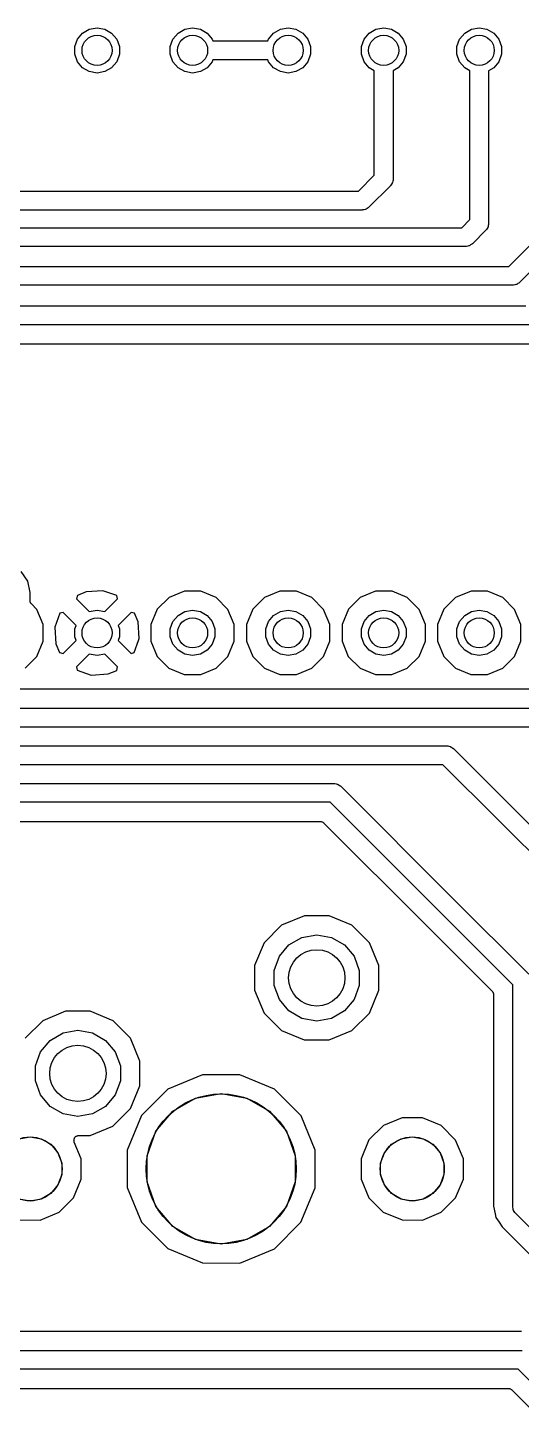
# Model space of a CAD drawing. Extents: x 36 to 201, y -145 to -29.
# Drawn here: x 168.86 to 181.98, y -66.5 to -29.65 of the extents above; entities that cross this region are included whole.
import ezdxf

# ---------------------------------------------------------------- set-up
doc = ezdxf.new("R2010")
doc.units = 0
doc.header["$MEASUREMENT"] = 0
doc.layers.add('BLACK', color=7, linetype='CONTINUOUS')

msp = doc.modelspace()

# ---------------------------------------------------------------- linework, layer by layer
at = {"layer": 'Black'}
for p, q in [((170.178, -29.9529), (170.313, -29.7926)), ((170.313, -29.7926), (170.494, -29.688)), ((170.494, -29.688), (170.7, -29.6517)), ((170.7, -29.6517), (170.906, -29.688)), ((170.906, -29.688), (171.087, -29.7926)), ((171.087, -29.7926), (171.222, -29.9529)), ((172.718, -29.9529), (172.853, -29.7926)), ((172.853, -29.7926), (173.034, -29.688)), ((173.034, -29.688), (173.24, -29.6517)), ((173.24, -29.6517), (173.446, -29.688)), ((173.446, -29.688), (173.627, -29.7926)), ((173.627, -29.7926), (173.762, -29.9529)), ((175.258, -29.9529), (175.393, -29.7926)), ((175.393, -29.7926), (175.574, -29.688)), ((175.574, -29.688), (175.78, -29.6517)), ((175.78, -29.6517), (175.986, -29.688)), ((175.986, -29.688), (176.167, -29.7926)), ((176.167, -29.7926), (176.302, -29.9529)), ((177.798, -29.9529), (177.933, -29.7926)), ((177.933, -29.7926), (178.114, -29.688)), ((178.114, -29.688), (178.32, -29.6517)), ((178.32, -29.6517), (178.526, -29.688)), ((178.526, -29.688), (178.707, -29.7926)), ((178.707, -29.7926), (178.842, -29.9529)), ((180.338, -29.9529), (180.473, -29.7926)), ((180.473, -29.7926), (180.654, -29.688)), ((180.654, -29.688), (180.86, -29.6517)), ((180.86, -29.6517), (181.066, -29.688)), ((181.066, -29.688), (181.247, -29.7926)), ((181.247, -29.7926), (181.382, -29.9529)), ((170.107, -30.1494), (170.178, -29.9529)), ((170.107, -30.3586), (170.107, -30.1494)), ((171.222, -29.9529), (171.293, -30.1494)), ((171.293, -30.1494), (171.293, -30.3586)), ((172.647, -30.1494), (172.718, -29.9529)), ((172.647, -30.3586), (172.647, -30.1494)), ((173.762, -29.9529), (173.78, -30.004)), ((173.78, -30.004), (175.24, -30.004)), ((175.24, -30.004), (175.258, -29.9529)), ((176.302, -29.9529), (176.373, -30.1494)), ((176.373, -30.1494), (176.373, -30.3586)), ((177.727, -30.1494), (177.798, -29.9529)), ((177.727, -30.3586), (177.727, -30.1494)), ((178.842, -29.9529), (178.913, -30.1494)), ((178.913, -30.1494), (178.913, -30.3586)), ((180.267, -30.1494), (180.338, -29.9529)), ((180.267, -30.3586), (180.267, -30.1494)), ((181.382, -29.9529), (181.453, -30.1494)), ((181.453, -30.1494), (181.453, -30.3586)), ((170.178, -30.5551), (170.107, -30.3586)), ((170.313, -30.7154), (170.178, -30.5551)), ((171.222, -30.5551), (171.087, -30.7154)), ((171.293, -30.3586), (171.222, -30.5551)), ((172.718, -30.5551), (172.647, -30.3586)), ((172.853, -30.7154), (172.718, -30.5551)), ((173.762, -30.5551), (173.627, -30.7154)), ((173.78, -30.504), (173.762, -30.5551)), ((175.24, -30.504), (173.78, -30.504)), ((175.258, -30.5551), (175.24, -30.504)), ((175.393, -30.7154), (175.258, -30.5551)), ((176.302, -30.5551), (176.167, -30.7154)), ((176.373, -30.3586), (176.302, -30.5551)), ((177.798, -30.5551), (177.727, -30.3586)), ((177.933, -30.7154), (177.798, -30.5551)), ((178.842, -30.5551), (178.707, -30.7154)), ((178.913, -30.3586), (178.842, -30.5551)), ((180.338, -30.5551), (180.267, -30.3586)), ((180.473, -30.7154), (180.338, -30.5551)), ((181.382, -30.5551), (181.247, -30.7154)), ((181.453, -30.3586), (181.382, -30.5551)), ((170.494, -30.82), (170.313, -30.7154)), ((170.7, -30.8563), (170.494, -30.82)), ((170.906, -30.82), (170.7, -30.8563)), ((171.087, -30.7154), (170.906, -30.82)), ((173.034, -30.82), (172.853, -30.7154)), ((173.24, -30.8563), (173.034, -30.82)), ((173.446, -30.82), (173.24, -30.8563)), ((173.627, -30.7154), (173.446, -30.82)), ((175.574, -30.82), (175.393, -30.7154)), ((175.78, -30.8563), (175.574, -30.82)), ((175.986, -30.82), (175.78, -30.8563)), ((176.167, -30.7154), (175.986, -30.82)), ((178.07, -30.7946), (177.933, -30.7154)), ((178.07, -33.5764), (178.07, -30.7946)), ((178.707, -30.7154), (178.57, -30.7946)), ((178.57, -30.7946), (178.57, -33.68)), ((180.61, -30.7946), (180.473, -30.7154)), ((180.61, -34.7564), (180.61, -30.7946)), ((181.247, -30.7154), (181.11, -30.7946)), ((181.11, -30.7946), (181.11, -34.86)), ((177.646, -34), (178.07, -33.5764)), ((178.497, -33.8568), (177.927, -34.4268)), ((178.503, -33.8478), (178.497, -33.8568)), ((178.512, -33.8407), (178.503, -33.8478)), ((178.528, -33.8124), (178.512, -33.8407)), ((178.547, -33.7857), (178.528, -33.8124)), ((178.549, -33.775), (178.547, -33.7857)), ((178.555, -33.7655), (178.549, -33.775)), ((178.561, -33.7333), (178.555, -33.7655)), ((178.569, -33.7018), (178.561, -33.7333)), ((178.57, -33.68), (178.568, -33.6908)), ((178.568, -33.6908), (178.569, -33.7018)), ((156.75, -34), (177.646, -34)), ((177.75, -34.5), (156.854, -34.5)), ((177.761, -34.4981), (177.75, -34.5)), ((177.772, -34.499), (177.761, -34.4981)), ((177.803, -34.4906), (177.772, -34.499)), ((177.836, -34.4849), (177.803, -34.4906)), ((177.845, -34.4794), (177.836, -34.4849)), ((177.856, -34.4766), (177.845, -34.4794)), ((177.882, -34.4578), (177.856, -34.4766)), ((177.911, -34.4415), (177.882, -34.4578)), ((177.918, -34.4331), (177.911, -34.4415)), ((177.927, -34.4268), (177.918, -34.4331)), ((181.646, -36), (183.15, -34.4964)), ((157.78, -34.97), (180.396, -34.97)), ((180.396, -34.97), (180.61, -34.7564)), ((181.068, -34.9924), (181.052, -35.0207)), ((181.087, -34.9657), (181.068, -34.9924)), ((181.089, -34.955), (181.087, -34.9657)), ((181.095, -34.9455), (181.089, -34.955)), ((181.101, -34.9133), (181.095, -34.9455)), ((181.109, -34.8818), (181.101, -34.9133)), ((181.11, -34.86), (181.108, -34.8708)), ((181.108, -34.8708), (181.109, -34.8818)), ((183.577, -34.7768), (181.927, -36.4268)), ((181.037, -35.0368), (180.677, -35.3968)), ((181.043, -35.0278), (181.037, -35.0368)), ((181.052, -35.0207), (181.043, -35.0278)), ((180.5, -35.47), (157.884, -35.47)), ((180.511, -35.4681), (180.5, -35.47)), ((180.522, -35.469), (180.511, -35.4681)), ((180.553, -35.4606), (180.522, -35.469)), ((180.586, -35.4549), (180.553, -35.4606)), ((180.595, -35.4494), (180.586, -35.4549)), ((180.606, -35.4466), (180.595, -35.4494)), ((180.632, -35.4278), (180.606, -35.4466)), ((180.661, -35.4115), (180.632, -35.4278)), ((180.668, -35.4031), (180.661, -35.4115)), ((180.677, -35.3968), (180.668, -35.4031)), ((158.75, -36), (181.646, -36)), ((181.856, -36.4766), (181.845, -36.4794)), ((181.882, -36.4578), (181.856, -36.4766)), ((181.911, -36.4415), (181.882, -36.4578)), ((181.918, -36.4331), (181.911, -36.4415)), ((181.927, -36.4268), (181.918, -36.4331)), ((181.75, -36.5), (158.854, -36.5)), ((181.761, -36.4981), (181.75, -36.5)), ((181.772, -36.499), (181.761, -36.4981)), ((181.803, -36.4906), (181.772, -36.499)), ((181.836, -36.4849), (181.803, -36.4906)), ((181.845, -36.4794), (181.836, -36.4849)), ((159.7, -37.05), (182.096, -37.05)), ((182.2, -37.55), (159.804, -37.55)), ((160.067, -38.058), (182.187, -38.058)), ((168.858, -44.3709), (168.687, -44.1152)), ((168.918, -44.6725), (168.858, -44.3709)), ((168.918, -44.8833), (168.918, -44.6725)), ((168.918, -44.8845), (168.918, -44.8833)), ((168.919, -44.8899), (168.918, -44.8845)), ((168.918, -44.8954), (168.919, -44.8899)), ((168.92, -44.9009), (168.918, -44.8954)), ((168.92, -44.9053), (168.92, -44.9009)), ((168.923, -44.9146), (168.92, -44.9053)), ((168.926, -44.9279), (168.923, -44.9146)), ((168.928, -44.9327), (168.926, -44.9279)), ((168.93, -44.938), (168.928, -44.9327)), ((168.934, -44.944), (168.93, -44.938)), ((168.935, -44.9468), (168.934, -44.944)), ((168.94, -44.9526), (168.935, -44.9468)), ((168.948, -44.9661), (168.94, -44.9526)), ((170.176, -44.7498), (170.156, -44.8426)), ((170.156, -44.8426), (170.494, -45.1803)), ((170.408, -44.654), (170.176, -44.7498)), ((170.852, -44.6265), (170.408, -44.654)), ((171.225, -44.7548), (170.852, -44.6265)), ((170.906, -45.1803), (171.244, -44.8426)), ((171.244, -44.8426), (171.225, -44.7548)), ((172.613, -44.8061), (172.301, -45.1175)), ((173.021, -44.6378), (172.613, -44.8061)), ((173.461, -44.6382), (173.021, -44.6378)), ((173.868, -44.8072), (173.461, -44.6382)), ((174.18, -45.1192), (173.868, -44.8072)), ((175.153, -44.8061), (174.841, -45.1175)), ((175.561, -44.6378), (175.153, -44.8061)), ((176.001, -44.6382), (175.561, -44.6378)), ((176.408, -44.8072), (176.001, -44.6382)), ((176.72, -45.1192), (176.408, -44.8072)), ((177.693, -44.8061), (177.381, -45.1175)), ((178.101, -44.6378), (177.693, -44.8061)), ((178.541, -44.6382), (178.101, -44.6378)), ((178.948, -44.8072), (178.541, -44.6382)), ((179.26, -45.1192), (178.948, -44.8072)), ((180.233, -44.8061), (179.921, -45.1175)), ((180.641, -44.6378), (180.233, -44.8061)), ((181.081, -44.6382), (180.641, -44.6378)), ((181.488, -44.8072), (181.081, -44.6382)), ((181.8, -45.1192), (181.488, -44.8072)), ((168.952, -44.9697), (168.948, -44.9661)), ((168.955, -44.9742), (168.952, -44.9697)), ((169.1, -45.1192), (168.955, -44.9742)), ((169.268, -45.5266), (169.1, -45.1192)), ((169.709, -45.2211), (169.581, -45.5944)), ((169.797, -45.2018), (169.709, -45.2211)), ((170.141, -45.5466), (169.797, -45.2018)), ((170.494, -45.18), (170.7, -45.1437)), ((170.494, -45.1803), (170.494, -45.18)), ((170.7, -45.1437), (170.906, -45.18)), ((170.906, -45.18), (170.906, -45.1803)), ((171.603, -45.2018), (171.259, -45.5466)), ((171.696, -45.2222), (171.603, -45.2018)), ((171.792, -45.4536), (171.696, -45.2222)), ((172.301, -45.1175), (172.132, -45.5246)), ((172.718, -45.4449), (172.853, -45.2846)), ((172.853, -45.2846), (173.034, -45.18)), ((173.034, -45.18), (173.24, -45.1437)), ((173.24, -45.1437), (173.446, -45.18)), ((173.446, -45.18), (173.627, -45.2846)), ((173.627, -45.2846), (173.762, -45.4449)), ((174.348, -45.5266), (174.18, -45.1192)), ((174.841, -45.1175), (174.672, -45.5246)), ((175.258, -45.4449), (175.393, -45.2846)), ((175.393, -45.2846), (175.574, -45.18)), ((175.574, -45.18), (175.78, -45.1437)), ((175.78, -45.1437), (175.986, -45.18)), ((175.986, -45.18), (176.167, -45.2846)), ((176.167, -45.2846), (176.302, -45.4449)), ((176.888, -45.5266), (176.72, -45.1192)), ((177.381, -45.1175), (177.212, -45.5246)), ((177.798, -45.4449), (177.933, -45.2846)), ((177.933, -45.2846), (178.114, -45.18)), ((178.114, -45.18), (178.32, -45.1437)), ((178.32, -45.1437), (178.526, -45.18)), ((178.526, -45.18), (178.707, -45.2846)), ((178.707, -45.2846), (178.842, -45.4449)), ((179.428, -45.5266), (179.26, -45.1192)), ((179.921, -45.1175), (179.752, -45.5246)), ((180.338, -45.4449), (180.473, -45.2846)), ((180.473, -45.2846), (180.654, -45.18)), ((180.654, -45.18), (180.86, -45.1437)), ((180.86, -45.1437), (181.066, -45.18)), ((181.066, -45.18), (181.247, -45.2846)), ((181.247, -45.2846), (181.382, -45.4449)), ((181.968, -45.5266), (181.8, -45.1192)), ((169.268, -45.5769), (169.268, -45.5266)), ((169.268, -45.9674), (169.268, -45.5769)), ((169.268, -45.5769), (169.268, -45.5769)), ((169.268, -45.5769), (169.268, -45.5769)), ((169.581, -45.5944), (169.608, -46.0384)), ((170.107, -45.6414), (170.141, -45.5466)), ((170.107, -45.8506), (170.107, -45.6414)), ((171.259, -45.5466), (171.293, -45.6414)), ((171.293, -45.6414), (171.293, -45.8506)), ((171.819, -45.8976), (171.792, -45.4536)), ((172.132, -45.5246), (172.132, -45.9654)), ((172.647, -45.6414), (172.718, -45.4449)), ((172.647, -45.8506), (172.647, -45.6414)), ((173.762, -45.4449), (173.833, -45.6414)), ((173.833, -45.6414), (173.833, -45.8506)), ((174.348, -45.9674), (174.348, -45.5266)), ((174.672, -45.5246), (174.672, -45.9654)), ((175.187, -45.6414), (175.258, -45.4449)), ((175.187, -45.8506), (175.187, -45.6414)), ((176.302, -45.4449), (176.373, -45.6414)), ((176.373, -45.6414), (176.373, -45.8506)), ((176.888, -45.9674), (176.888, -45.5266)), ((177.212, -45.5246), (177.212, -45.9654)), ((177.727, -45.6414), (177.798, -45.4449)), ((177.727, -45.8506), (177.727, -45.6414)), ((178.842, -45.4449), (178.913, -45.6414)), ((178.913, -45.6414), (178.913, -45.8506)), ((179.428, -45.9674), (179.428, -45.5266)), ((179.752, -45.5246), (179.752, -45.9654)), ((180.267, -45.6414), (180.338, -45.4449)), ((180.267, -45.8506), (180.267, -45.6414)), ((181.382, -45.4449), (181.453, -45.6414)), ((181.453, -45.6414), (181.453, -45.8506)), ((181.968, -45.9674), (181.968, -45.5266)), ((169.099, -46.3745), (169.268, -45.9674)), ((169.608, -46.0384), (169.704, -46.2698)), ((169.797, -46.2902), (170.141, -45.9454)), ((170.141, -45.9454), (170.107, -45.8506)), ((171.293, -45.8506), (171.259, -45.9454)), ((171.259, -45.9454), (171.603, -46.2902)), ((171.691, -46.2709), (171.802, -45.9493)), ((171.802, -45.9493), (171.819, -45.8976)), ((171.802, -45.9493), (171.802, -45.9493)), ((172.132, -45.9654), (172.3, -46.3728)), ((172.718, -46.0471), (172.647, -45.8506)), ((172.853, -46.2074), (172.718, -46.0471)), ((173.762, -46.0471), (173.627, -46.2074)), ((173.833, -45.8506), (173.762, -46.0471)), ((174.179, -46.3745), (174.348, -45.9674)), ((174.672, -45.9654), (174.84, -46.3728)), ((175.258, -46.0471), (175.187, -45.8506)), ((175.393, -46.2074), (175.258, -46.0471)), ((176.302, -46.0471), (176.167, -46.2074)), ((176.373, -45.8506), (176.302, -46.0471)), ((176.719, -46.3745), (176.888, -45.9674)), ((177.212, -45.9654), (177.38, -46.3728)), ((177.798, -46.0471), (177.727, -45.8506)), ((177.933, -46.2074), (177.798, -46.0471)), ((178.842, -46.0471), (178.707, -46.2074)), ((178.913, -45.8506), (178.842, -46.0471)), ((179.259, -46.3745), (179.428, -45.9674)), ((179.752, -45.9654), (179.92, -46.3728)), ((180.338, -46.0471), (180.267, -45.8506)), ((180.473, -46.2074), (180.338, -46.0471)), ((181.382, -46.0471), (181.247, -46.2074)), ((181.453, -45.8506), (181.382, -46.0471)), ((181.799, -46.3745), (181.968, -45.9674)), ((168.954, -46.5189), (169.099, -46.3745)), ((169.704, -46.2698), (169.797, -46.2902)), ((170.494, -46.3117), (170.156, -46.6494)), ((170.494, -46.312), (170.494, -46.3117)), ((170.7, -46.3483), (170.494, -46.312)), ((170.906, -46.312), (170.7, -46.3483)), ((171.244, -46.6494), (170.906, -46.3117)), ((170.906, -46.3117), (170.906, -46.312)), ((171.603, -46.2902), (171.691, -46.2709)), ((172.3, -46.3728), (172.612, -46.6848)), ((173.034, -46.312), (172.853, -46.2074)), ((173.24, -46.3483), (173.034, -46.312)), ((173.446, -46.312), (173.24, -46.3483)), ((173.627, -46.2074), (173.446, -46.312)), ((173.867, -46.6859), (174.179, -46.3745)), ((174.84, -46.3728), (175.152, -46.6848)), ((175.574, -46.312), (175.393, -46.2074)), ((175.78, -46.3483), (175.574, -46.312)), ((175.986, -46.312), (175.78, -46.3483)), ((176.167, -46.2074), (175.986, -46.312)), ((176.407, -46.6859), (176.719, -46.3745)), ((177.38, -46.3728), (177.692, -46.6848)), ((178.114, -46.312), (177.933, -46.2074)), ((178.32, -46.3483), (178.114, -46.312)), ((178.526, -46.312), (178.32, -46.3483)), ((178.707, -46.2074), (178.526, -46.312)), ((178.947, -46.6859), (179.259, -46.3745)), ((179.92, -46.3728), (180.232, -46.6848)), ((180.654, -46.312), (180.473, -46.2074)), ((180.86, -46.3483), (180.654, -46.312)), ((181.066, -46.312), (180.86, -46.3483)), ((181.247, -46.2074), (181.066, -46.312)), ((181.487, -46.6859), (181.799, -46.3745)), ((168.787, -46.6859), (168.954, -46.5189)), ((170.156, -46.6494), (170.175, -46.7372)), ((170.175, -46.7372), (170.548, -46.8655)), ((170.992, -46.838), (171.224, -46.7422)), ((171.224, -46.7422), (171.244, -46.6494)), ((172.612, -46.6848), (173.019, -46.8538)), ((173.459, -46.8542), (173.867, -46.6859)), ((175.152, -46.6848), (175.559, -46.8538)), ((175.999, -46.8542), (176.407, -46.6859)), ((177.692, -46.6848), (178.099, -46.8538)), ((178.539, -46.8542), (178.947, -46.6859)), ((180.232, -46.6848), (180.639, -46.8538)), ((181.079, -46.8542), (181.487, -46.6859)), ((170.548, -46.8655), (170.992, -46.838)), ((173.019, -46.8538), (173.459, -46.8542)), ((175.559, -46.8538), (175.999, -46.8542)), ((178.099, -46.8538), (178.539, -46.8542)), ((180.639, -46.8538), (181.079, -46.8542)), ((192.987, -47.242), (155.367, -47.242)), ((155.104, -47.75), (190, -47.75)), ((190, -48.25), (155, -48.25)), ((154.104, -48.75), (180, -48.75)), ((180, -48.75), (180.011, -48.7519)), ((180.011, -48.7519), (180.022, -48.751)), ((180.022, -48.751), (180.053, -48.7594)), ((180.053, -48.7594), (180.086, -48.7651)), ((180.086, -48.7651), (180.095, -48.7706)), ((180.095, -48.7706), (180.106, -48.7734)), ((180.106, -48.7734), (180.132, -48.7922)), ((180.132, -48.7922), (180.161, -48.8085)), ((180.161, -48.8085), (180.168, -48.8169)), ((180.168, -48.8169), (180.177, -48.8232)), ((180.177, -48.8232), (184.177, -52.8232)), ((179.896, -49.25), (154, -49.25)), ((183.823, -53.1768), (179.896, -49.25)), ((153.104, -49.75), (177, -49.75)), ((177, -49.75), (177.011, -49.7519)), ((177.011, -49.7519), (177.022, -49.751)), ((177.022, -49.751), (177.053, -49.7594)), ((177.053, -49.7594), (177.086, -49.7651)), ((177.086, -49.7651), (177.095, -49.7706)), ((177.095, -49.7706), (177.106, -49.7734)), ((177.106, -49.7734), (177.132, -49.7922)), ((177.132, -49.7922), (177.161, -49.8085)), ((177.161, -49.8085), (177.168, -49.8169)), ((177.168, -49.8169), (177.177, -49.8232)), ((177.177, -49.8232), (180.177, -52.8232)), ((176.896, -50.25), (153, -50.25)), ((179.823, -53.1768), (176.896, -50.25)), ((159.137, -50.758), (176.633, -50.758)), ((176.633, -50.758), (176.639, -50.759)), ((176.639, -50.759), (176.644, -50.7585)), ((176.644, -50.7585), (176.661, -50.7628)), ((176.661, -50.7628), (176.677, -50.7657)), ((176.677, -50.7657), (176.682, -50.7685)), ((176.682, -50.7685), (176.687, -50.7699)), ((176.687, -50.7699), (176.701, -50.7794)), ((176.701, -50.7794), (176.715, -50.7877)), ((176.715, -50.7877), (176.719, -50.792)), ((176.719, -50.792), (176.723, -50.7952)), ((176.723, -50.7952), (179.464, -53.536)), ((180.177, -52.8232), (180.177, -52.8232)), ((180.177, -52.8232), (182.177, -54.8232)), ((176.213, -53.2687), (175.606, -53.5195)), ((176.87, -53.2693), (176.213, -53.2687)), ((177.476, -53.5212), (176.87, -53.2693)), ((181.75, -55.1036), (179.823, -53.1768)), ((179.823, -53.1768), (179.823, -53.1768)), ((175.606, -53.5195), (175.141, -53.9836)), ((176.148, -53.8418), (176.54, -53.7726)), ((176.54, -53.7726), (176.932, -53.8418)), ((177.94, -53.986), (177.476, -53.5212)), ((179.464, -53.536), (179.464, -53.536)), ((179.464, -53.536), (179.464, -53.536)), ((179.464, -53.536), (181.205, -55.2768)), ((175.141, -53.9836), (174.889, -54.5902)), ((175.546, -54.3463), (175.802, -54.0411)), ((175.802, -54.0411), (176.148, -53.8418)), ((176.932, -53.8418), (177.278, -54.0411)), ((177.278, -54.0411), (177.534, -54.3463)), ((178.191, -54.593), (177.94, -53.986)), ((175.41, -54.7208), (175.546, -54.3463)), ((177.534, -54.3463), (177.67, -54.7208)), ((174.889, -54.5902), (174.889, -55.247)), ((175.41, -55.1192), (175.41, -54.7208)), ((177.67, -54.7208), (177.67, -55.1192)), ((178.191, -55.2498), (178.191, -54.593)), ((174.889, -55.247), (175.14, -55.854)), ((175.546, -55.4937), (175.41, -55.1192)), ((177.67, -55.1192), (177.534, -55.4937)), ((177.939, -55.8564), (178.191, -55.2498)), ((181.75, -58), (181.75, -55.1036)), ((175.802, -55.7989), (175.546, -55.4937)), ((177.534, -55.4937), (177.278, -55.7989)), ((181.205, -55.2768), (181.208, -55.2814)), ((181.208, -55.2814), (181.212, -55.2849)), ((181.212, -55.2849), (181.221, -55.2993)), ((181.221, -55.2993), (181.23, -55.3129)), ((181.23, -55.3129), (181.232, -55.3183)), ((181.232, -55.3183), (181.234, -55.3231)), ((181.234, -55.3231), (181.237, -55.3395)), ((181.237, -55.3395), (181.242, -55.3555)), ((181.242, -55.3555), (181.241, -55.3611)), ((181.241, -55.3611), (181.242, -55.3666)), ((181.242, -55.3666), (181.242, -60.9875)), ((169.863, -55.8087), (169.256, -56.0595)), ((170.52, -55.8093), (169.863, -55.8087)), ((171.126, -56.0612), (170.52, -55.8093)), ((175.14, -55.854), (175.604, -56.3188)), ((176.148, -55.9982), (175.802, -55.7989)), ((176.54, -56.0674), (176.148, -55.9982)), ((176.932, -55.9982), (176.54, -56.0674)), ((177.278, -55.7989), (176.932, -55.9982)), ((177.474, -56.3205), (177.939, -55.8564)), ((169.256, -56.0595), (168.791, -56.5236)), ((169.798, -56.3818), (170.19, -56.3126)), ((170.19, -56.3126), (170.582, -56.3818)), ((171.59, -56.526), (171.126, -56.0612)), ((175.604, -56.3188), (176.21, -56.5707)), ((176.867, -56.5713), (177.474, -56.3205)), ((169.196, -56.8863), (169.452, -56.5811)), ((169.452, -56.5811), (169.798, -56.3818)), ((170.582, -56.3818), (170.928, -56.5811)), ((170.928, -56.5811), (171.184, -56.8863)), ((171.841, -57.133), (171.59, -56.526)), ((176.21, -56.5707), (176.867, -56.5713)), ((169.06, -57.2608), (169.196, -56.8863)), ((171.184, -56.8863), (171.32, -57.2608)), ((169.06, -57.6592), (169.06, -57.2608)), ((171.32, -57.2608), (171.32, -57.6592)), ((171.841, -57.7898), (171.841, -57.133)), ((169.196, -58.0337), (169.06, -57.6592)), ((171.32, -57.6592), (171.184, -58.0337)), ((171.589, -58.3964), (171.841, -57.7898)), ((173.505, -57.4977), (172.585, -57.8778)), ((174.5, -57.4985), (173.505, -57.4977)), ((175.419, -57.8802), (174.5, -57.4985)), ((169.452, -58.3389), (169.196, -58.0337)), ((171.184, -58.0337), (170.928, -58.3389)), ((172.585, -57.8778), (171.88, -58.5809)), ((172.713, -58.4667), (173.315, -58.1192)), ((173.315, -58.1192), (174, -57.9985)), ((174, -57.9985), (174.685, -58.1192)), ((174.685, -58.1192), (175.287, -58.4667)), ((176.122, -58.5846), (175.419, -57.8802)), ((181.75, -61), (181.75, -58)), ((169.798, -58.5382), (169.452, -58.3389)), ((170.19, -58.6074), (169.798, -58.5382)), ((170.582, -58.5382), (170.19, -58.6074)), ((170.928, -58.3389), (170.582, -58.5382)), ((171.124, -58.8605), (171.589, -58.3964)), ((171.88, -58.5809), (171.499, -59.5002)), ((172.267, -58.9992), (172.713, -58.4667)), ((175.287, -58.4667), (175.733, -58.9992)), ((176.502, -59.5045), (176.122, -58.5846)), ((170.517, -59.1113), (171.124, -58.8605)), ((178.311, -58.8473), (177.929, -59.2292)), ((178.811, -58.6409), (178.311, -58.8473)), ((179.351, -58.6413), (178.811, -58.6409)), ((179.851, -58.8487), (179.351, -58.6413)), ((180.233, -59.2313), (179.851, -58.8487)), ((168.628, -59.1974), (168.92, -59.1458)), ((168.92, -59.1458), (169.212, -59.1974)), ((169.212, -59.1974), (169.469, -59.3457)), ((170.086, -59.2434), (170.088, -59.2297)), ((170.088, -59.2516), (170.086, -59.2434)), ((170.088, -59.2159), (170.091, -59.208)), ((170.088, -59.2297), (170.088, -59.2159)), ((170.088, -59.26), (170.088, -59.2516)), ((170.093, -59.273), (170.088, -59.26)), ((170.091, -59.208), (170.092, -59.1997)), ((170.092, -59.1997), (170.098, -59.1874)), ((170.096, -59.2865), (170.093, -59.273)), ((170.279, -59.7309), (170.096, -59.2865)), ((170.098, -59.1874), (170.103, -59.1744)), ((170.103, -59.1744), (170.108, -59.168)), ((170.108, -59.168), (170.112, -59.1606)), ((170.112, -59.1606), (170.122, -59.1513)), ((170.122, -59.1513), (170.131, -59.1407)), ((170.131, -59.1407), (170.139, -59.1365)), ((170.139, -59.1365), (170.145, -59.1308)), ((170.145, -59.1308), (170.158, -59.1256)), ((170.158, -59.1256), (170.17, -59.1186)), ((170.17, -59.1186), (170.178, -59.1172)), ((170.178, -59.1172), (170.186, -59.114)), ((170.186, -59.114), (170.199, -59.1134)), ((170.199, -59.1134), (170.213, -59.111)), ((170.213, -59.111), (170.517, -59.1113)), ((172.029, -59.6524), (172.267, -58.9992)), ((175.733, -58.9992), (175.971, -59.6524)), ((177.929, -59.2292), (177.721, -59.7285)), ((178.531, -59.3457), (178.788, -59.1974)), ((178.788, -59.1974), (179.08, -59.1458)), ((179.08, -59.1458), (179.372, -59.1974)), ((179.372, -59.1974), (179.629, -59.3457)), ((180.439, -59.7309), (180.233, -59.2313)), ((169.469, -59.3457), (169.66, -59.5729)), ((169.66, -59.5729), (169.761, -59.8517)), ((171.499, -59.5002), (171.498, -60.4955)), ((172.029, -60.3476), (172.029, -59.6524)), ((175.971, -59.6524), (175.971, -60.3476)), ((176.502, -60.2942), (176.502, -59.5045)), ((178.239, -59.8517), (178.34, -59.5729)), ((178.34, -59.5729), (178.531, -59.3457)), ((179.629, -59.3457), (179.82, -59.5729)), ((179.82, -59.5729), (179.921, -59.8517)), ((169.761, -59.8517), (169.761, -60.1483)), ((170.279, -60.2715), (170.279, -59.7309)), ((177.721, -59.7285), (177.721, -60.2691)), ((178.239, -60.1483), (178.239, -59.8517)), ((179.921, -59.8517), (179.921, -60.1483)), ((180.439, -60.2715), (180.439, -59.7309)), ((169.66, -60.4271), (169.469, -60.6543)), ((169.761, -60.1483), (169.66, -60.4271)), ((170.195, -60.4719), (170.279, -60.2715)), ((172.267, -61.0008), (172.029, -60.3476)), ((175.971, -60.3476), (175.733, -61.0008)), ((176.501, -60.4998), (176.502, -60.2942)), ((176.502, -60.2942), (176.502, -60.2942)), ((177.721, -60.2691), (177.927, -60.7687)), ((178.34, -60.4271), (178.239, -60.1483)), ((178.531, -60.6543), (178.34, -60.4271)), ((179.82, -60.4271), (179.629, -60.6543)), ((179.921, -60.1483), (179.82, -60.4271)), ((180.231, -60.7708), (180.439, -60.2715)), ((169.469, -60.6543), (169.212, -60.8026)), ((169.689, -61.1527), (170.071, -60.7708)), ((170.071, -60.7708), (170.195, -60.4719)), ((171.498, -60.4955), (171.878, -61.4154)), ((176.12, -61.4191), (176.501, -60.4998)), ((177.927, -60.7687), (178.309, -61.1513)), ((178.788, -60.8026), (178.531, -60.6543)), ((179.629, -60.6543), (179.372, -60.8026)), ((179.849, -61.1527), (180.231, -60.7708)), ((168.92, -60.8541), (168.628, -60.8026)), ((169.212, -60.8026), (168.92, -60.8541)), ((169.189, -61.3591), (169.689, -61.1527)), ((172.713, -61.5332), (172.267, -61.0008)), ((175.733, -61.0008), (175.287, -61.5332)), ((178.309, -61.1513), (178.809, -61.3587)), ((179.08, -60.8541), (178.788, -60.8026)), ((179.372, -60.8026), (179.08, -60.8541)), ((179.349, -61.3591), (179.849, -61.1527)), ((181.242, -60.9875), (181.284, -61.1975)), ((181.752, -61.0108), (181.75, -61)), ((181.751, -61.0218), (181.752, -61.0108)), ((181.759, -61.0533), (181.751, -61.0218)), ((181.765, -61.0855), (181.759, -61.0533)), ((181.771, -61.095), (181.765, -61.0855)), ((181.773, -61.1057), (181.771, -61.095)), ((181.792, -61.1324), (181.773, -61.1057)), ((181.808, -61.1607), (181.792, -61.1324)), ((181.817, -61.1678), (181.808, -61.1607)), ((168.649, -61.3587), (169.189, -61.3591)), ((171.878, -61.4154), (172.581, -62.1198)), ((173.315, -61.8808), (172.713, -61.5332)), ((175.287, -61.5332), (174.685, -61.8808)), ((175.415, -62.1222), (176.12, -61.4191)), ((178.809, -61.3587), (179.349, -61.3591)), ((181.284, -61.1975), (181.302, -61.2891)), ((181.302, -61.2891), (181.39, -61.4205)), ((181.39, -61.4205), (181.473, -61.5448)), ((181.823, -61.1768), (181.817, -61.1678)), ((188.823, -68.1768), (181.823, -61.1768)), ((174, -62.0015), (173.315, -61.8808)), ((174.685, -61.8808), (174, -62.0015)), ((181.473, -61.5448), (188.455, -68.5271)), ((172.581, -62.1198), (173.5, -62.5015)), ((174.495, -62.5023), (175.415, -62.1222)), ((173.5, -62.5015), (174.495, -62.5023)), ((181.987, -64.322), (166.386, -64.322)), ((165.762, -64.83), (182, -64.83)), ((181.896, -65.33), (165.762, -65.33)), ((183.238, -66.6716), (181.896, -65.33)), ((166.385, -65.838), (181.633, -65.838)), ((181.633, -65.838), (181.639, -65.839)), ((181.639, -65.839), (181.644, -65.8385)), ((181.644, -65.8385), (181.661, -65.8428)), ((181.661, -65.8428), (181.677, -65.8457)), ((181.677, -65.8457), (181.682, -65.8485)), ((181.682, -65.8485), (181.687, -65.8499)), ((181.687, -65.8499), (181.701, -65.8594)), ((181.701, -65.8594), (181.715, -65.8677)), ((181.715, -65.8677), (181.719, -65.872)), ((181.719, -65.872), (181.723, -65.8752)), ((181.723, -65.8752), (182.68, -66.8323))]:
    msp.add_line(p, q, dxfattribs=at)
for centre, radius in [((170.7, -30.254), 0.4), ((173.24, -30.254), 0.4), ((175.78, -30.254), 0.4), ((178.32, -30.254), 0.4), ((180.86, -30.254), 0.4), ((170.7, -45.746), 0.4), ((173.24, -45.746), 0.4), ((175.78, -45.746), 0.4), ((178.32, -45.746), 0.4), ((180.86, -45.746), 0.4), ((176.54, -54.92), 0.7493), ((170.19, -57.46), 0.7493), ((174, -60), 1.9939), ((168.92, -60), 0.8509), ((179.08, -60), 0.8509)]:
    msp.add_circle(centre, radius, dxfattribs=at)

doc.saveas('drawing.dxf')
